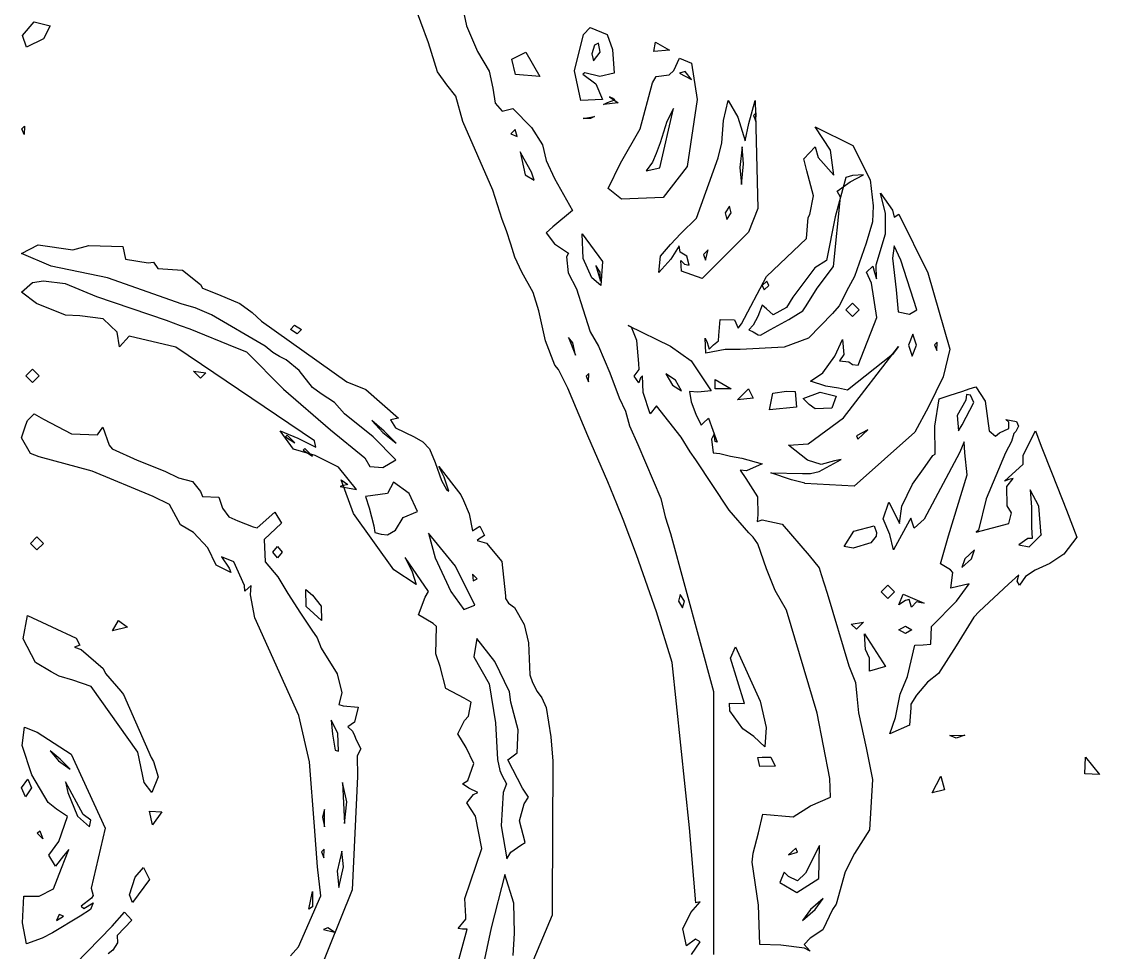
# Model space of a CAD drawing. Extents: x 0.2 to 67.3, y 0 to 43.3.
# Drawn here: x 0.16 to 8.18, y 29.95 to 36.88 of the extents above; entities that cross this region are included whole.
import ezdxf

# ---------------------------------------------------------------- set-up
doc = ezdxf.new("R2010")
doc.units = 0

msp = doc.modelspace()

# ---------------------------------------------------------------- linework, layer by layer
at = {"layer": 'Image'}
for p, q in [((3.373036, 37.313172), (3.474304, 36.843379)), ((3.189598, 36.718839), (3.076047, 37.024512)), ((0.16813, 36.772576), (0.256104, 36.873753)), ((0.256104, 36.873753), (0.374785, 36.844811)), ((0.374785, 36.844811), (0.326131, 36.746912)), ((3.474304, 36.843379), (3.556197, 36.653196)), ((4.344698, 36.780778), (4.393905, 36.832372)), ((4.393905, 36.832372), (4.5197, 36.780434)), ((0.198309, 36.68535), (0.16813, 36.772576)), ((0.16813, 36.772576), (0.16813, 36.772576)), ((0.326131, 36.746912), (0.198309, 36.68535)), ((4.27802, 36.509845), (4.344698, 36.780778)), ((4.5197, 36.780434), (4.560706, 36.66759)), ((3.258611, 36.502252), (3.189598, 36.718839)), ((4.42671, 36.701403), (4.406798, 36.635813)), ((4.456444, 36.715162), (4.42671, 36.701403)), ((4.469019, 36.649545), (4.456444, 36.715162)), ((4.560706, 36.66759), (4.572011, 36.493309)), ((4.867805, 36.652403), (4.879413, 36.721723)), ((4.984388, 36.664018), (4.867805, 36.652376)), ((4.879413, 36.721723), (4.984388, 36.664018)), ((3.556197, 36.653196), (3.642332, 36.507173)), ((3.811551, 36.596761), (3.91474, 36.649545)), ((3.838497, 36.482673), (3.811551, 36.596761)), ((3.91474, 36.649545), (4.020207, 36.466559)), ((4.406798, 36.635813), (4.419374, 36.583928)), ((4.419374, 36.583928), (4.469019, 36.649519)), ((4.469019, 36.649519), (4.469019, 36.649545)), ((4.867805, 36.652376), (4.867805, 36.652403)), ((5.015114, 36.512756), (5.058199, 36.603005)), ((5.058199, 36.603005), (5.148957, 36.565619)), ((3.327152, 36.404621), (3.258611, 36.502252)), ((3.642332, 36.507173), (3.670217, 36.3793)), ((4.32351, 36.289421), (4.27802, 36.509845)), ((4.982586, 36.479339), (5.015114, 36.512756)), ((5.101218, 36.50458), (5.05858, 36.491351)), ((5.148411, 36.444096), (5.101218, 36.50458)), ((5.148957, 36.565619), (5.18919, 36.294977)), ((4.020207, 36.466559), (3.838497, 36.482699)), ((3.838497, 36.482699), (3.838497, 36.482673)), ((4.354488, 36.49405), (4.338087, 36.485583)), ((4.338087, 36.485583), (4.434912, 36.413008)), ((4.465396, 36.466295), (4.354488, 36.49405)), ((4.572011, 36.493309), (4.465396, 36.466295)), ((4.765352, 36.07839), (4.856893, 36.419887)), ((4.856893, 36.419887), (4.885974, 36.467168)), ((4.885974, 36.467168), (4.982586, 36.479339)), ((5.05858, 36.491351), (5.148411, 36.444149)), ((5.148411, 36.444149), (5.148411, 36.444096)), ((3.393795, 36.319901), (3.327152, 36.404621)), ((3.670217, 36.3793), (3.686418, 36.269948)), ((4.434912, 36.413008), (4.485759, 36.295321)), ((3.446963, 36.132709), (3.393795, 36.319901)), ((3.686418, 36.269948), (3.737594, 36.208644)), ((4.323511, 36.2895), (4.32351, 36.289421)), ((4.485759, 36.295321), (4.323511, 36.2895)), ((4.492319, 36.257803), (4.522857, 36.273678)), ((4.49232, 36.257856), (4.492319, 36.257803)), ((4.602194, 36.27135), (4.49232, 36.257856)), ((4.522857, 36.273678), (4.577132, 36.293258)), ((4.557929, 36.305164), (4.538725, 36.31707)), ((4.538725, 36.31707), (4.602194, 36.27135)), ((4.577132, 36.293258), (4.557929, 36.305164)), ((5.18919, 36.294977), (5.114465, 35.797241)), ((5.386209, 36.14054), (5.420102, 36.28868)), ((5.420102, 36.28868), (5.491588, 36.164988)), ((5.57437, 36.116437), (5.621, 36.28868)), ((5.621, 36.28868), (5.641966, 35.484957)), ((3.737594, 36.208644), (3.819058, 36.229546)), ((3.819058, 36.229546), (3.95659, 36.086459)), ((4.912467, 35.788407), (5.014225, 36.227879)), ((5.014225, 36.227879), (4.965273, 36.131492)), ((5.630085, 36.19642), (5.610266, 36.176576)), ((5.627495, 36.133502), (5.630088, 36.196394)), ((5.630088, 36.196394), (5.630085, 36.19642)), ((0.164698, 36.078178), (0.184517, 36.098022)), ((0.184517, 36.098022), (0.181927, 36.035157)), ((3.558509, 35.876354), (3.446963, 36.132709)), ((4.341539, 36.154748), (4.426207, 36.168507)), ((4.34154, 36.154219), (4.341539, 36.154748)), ((4.353063, 36.154219), (4.34154, 36.154219)), ((4.396725, 36.154219), (4.353063, 36.154219)), ((4.426207, 36.168507), (4.396725, 36.154219)), ((4.965273, 36.131492), (4.91447, 35.974356)), ((5.374073, 35.974567), (5.386209, 36.14054)), ((5.491588, 36.164988), (5.546299, 35.98861)), ((5.546299, 35.98861), (5.57437, 36.116437)), ((5.610266, 36.176576), (5.627495, 36.133502)), ((0.181927, 36.035157), (0.164697, 36.078205)), ((0.164697, 36.078205), (0.164698, 36.078178)), ((3.836759, 36.071643), (3.803419, 36.04111)), ((3.803419, 36.04111), (3.851225, 36.020472)), ((3.851226, 36.020499), (3.836759, 36.071643)), ((3.851225, 36.020472), (3.851226, 36.020499)), ((3.95659, 36.086459), (4.039351, 35.95893)), ((4.619589, 35.821533), (4.765352, 36.07839)), ((6.183315, 35.919508), (6.066937, 36.091487)), ((6.066937, 36.091487), (6.348571, 35.953454)), ((4.039351, 35.95893), (4.065842, 35.841059)), ((4.91447, 35.974356), (4.885974, 35.893076)), ((5.345239, 35.861379), (5.374073, 35.974567)), ((5.524276, 35.94422), (5.508454, 35.789941)), ((5.535409, 35.816876), (5.524276, 35.94422)), ((5.984036, 35.854976), (6.067613, 35.944828)), ((6.067613, 35.944828), (6.090611, 35.864686)), ((6.348571, 35.953454), (6.476995, 35.699216)), ((3.668319, 35.621217), (3.558509, 35.876354)), ((3.901834, 35.851192), (3.872089, 35.906067)), ((3.872089, 35.906067), (3.910589, 35.735728)), ((4.885974, 35.893076), (4.856996, 35.829417)), ((5.186162, 35.41254), (5.345239, 35.861379)), ((6.090611, 35.864686), (6.207083, 35.732024)), ((6.207083, 35.732024), (6.183315, 35.919508)), ((3.956125, 35.754725), (3.901834, 35.851192)), ((4.065842, 35.841059), (4.127452, 35.707047)), ((4.528603, 35.632594), (4.619589, 35.821533)), ((4.856996, 35.829417), (4.81086, 35.763801)), ((4.81086, 35.763801), (4.912467, 35.788407)), ((4.912467, 35.788407), (4.912467, 35.788407)), ((5.114465, 35.797241), (4.93759, 35.566501)), ((5.508454, 35.789941), (5.519587, 35.662598)), ((5.519587, 35.662598), (5.535409, 35.816876)), ((5.535409, 35.816876), (5.535409, 35.816876)), ((6.005973, 35.764753), (5.984036, 35.854976)), ((3.910589, 35.735728), (3.976544, 35.694718)), ((3.956127, 35.754725), (3.956125, 35.754725)), ((3.976544, 35.694718), (3.956127, 35.754725)), ((4.127452, 35.707047), (4.26267, 35.469346)), ((6.055465, 35.579492), (6.005973, 35.764753)), ((6.296573, 35.715646), (6.216049, 35.42188)), ((6.34545, 35.731521), (6.296573, 35.715646)), ((6.329378, 35.682865), (6.427792, 35.734696)), ((6.427792, 35.734696), (6.34545, 35.731521)), ((6.476995, 35.699216), (6.498616, 35.504774)), ((3.737812, 35.401745), (3.668319, 35.621217)), ((4.627141, 35.553431), (4.528603, 35.632594)), ((6.230964, 35.614655), (6.329378, 35.682865)), ((4.93759, 35.566501), (4.627141, 35.553272)), ((4.627141, 35.553272), (4.627141, 35.553431)), ((6.028713, 35.440136), (6.055465, 35.579492)), ((6.204762, 35.052443), (6.255899, 35.568062)), ((6.255899, 35.568062), (6.230964, 35.614655)), ((6.590518, 35.446169), (6.554997, 35.5996)), ((6.554997, 35.5996), (6.643314, 35.472071)), ((4.26267, 35.469346), (4.115467, 35.347347)), ((5.43076, 35.501361), (5.398985, 35.452148)), ((5.443653, 35.452148), (5.43076, 35.501361)), ((5.641966, 35.484957), (5.572811, 35.309379)), ((6.498616, 35.504774), (6.495553, 35.386241)), ((6.643314, 35.472071), (6.656892, 35.419499)), ((3.770616, 35.318666), (3.737812, 35.401745)), ((5.067897, 35.297738), (5.186162, 35.41254)), ((5.398985, 35.452148), (5.411878, 35.402936)), ((5.411878, 35.402936), (5.443653, 35.452148)), ((5.443653, 35.452148), (5.443653, 35.452148)), ((6.003128, 35.261172), (6.016418, 35.416588)), ((6.016418, 35.416588), (6.028713, 35.440136)), ((6.216049, 35.42188), (6.151483, 35.098612)), ((6.495553, 35.386241), (6.448654, 35.225559)), ((6.590888, 35.295806), (6.590518, 35.446169)), ((6.656892, 35.419499), (6.690785, 35.441724)), ((6.690785, 35.441724), (6.906619, 35.005268)), ((3.803421, 35.220241), (3.770616, 35.318666)), ((4.115467, 35.347347), (4.065842, 35.304035)), ((4.065842, 35.304035), (4.128489, 35.221776)), ((4.342125, 35.112768), (4.334502, 35.296997)), ((4.334502, 35.296997), (4.484497, 35.089716)), ((4.990746, 35.217675), (5.067897, 35.297738)), ((5.572811, 35.309379), (5.227013, 34.962828)), ((6.522947, 35.064852), (6.590888, 35.295806)), ((3.833702, 35.123404), (3.803421, 35.220241)), ((4.128489, 35.221776), (4.231543, 35.153196)), ((4.916936, 35.130521), (4.990746, 35.217675)), ((5.706087, 34.978042), (6.003128, 35.261172)), ((6.448654, 35.225559), (6.361873, 34.978015)), ((0.162103, 35.148566), (0.285121, 35.213071)), ((0.383537, 35.054533), (0.162103, 35.148566)), ((0.285121, 35.213071), (0.543125, 35.177299)), ((0.543125, 35.177299), (0.662316, 35.208573)), ((0.662316, 35.208573), (0.916975, 35.202752)), ((0.916975, 35.202752), (0.9349, 35.108058)), ((4.231543, 35.153196), (4.218102, 35.125177)), ((5.056159, 35.206112), (4.994429, 35.107714)), ((5.062779, 35.159308), (5.056159, 35.206112)), ((5.113015, 35.130336), (5.062779, 35.159308)), ((5.272667, 35.177802), (5.238008, 35.143142)), ((5.238008, 35.143142), (5.252351, 35.100121)), ((5.252351, 35.100121), (5.272668, 35.177802)), ((5.272668, 35.177802), (5.272667, 35.177802)), ((6.655638, 35.206218), (6.643038, 35.116022)), ((6.706717, 35.099618), (6.655638, 35.206218)), ((0.801796, 34.96894), (0.383537, 35.054533)), ((0.9349, 35.108058), (1.105383, 35.079139)), ((1.105383, 35.079139), (1.144211, 35.086018)), ((1.144211, 35.086018), (1.176711, 35.036779)), ((3.884768, 35.010056), (3.833702, 35.123404)), ((4.218102, 35.125177), (4.230577, 35.00659)), ((4.406704, 34.968279), (4.342125, 35.112768)), ((4.468679, 35.010586), (4.434893, 35.061227)), ((4.434893, 35.061227), (4.471816, 34.943673)), ((4.484497, 35.089716), (4.474068, 34.910891)), ((4.905225, 35.009289), (4.916936, 35.130521)), ((4.994429, 35.107714), (4.905225, 35.009289)), ((5.074017, 35.018682), (5.067784, 35.09676)), ((5.067784, 35.09676), (5.096058, 35.069799)), ((5.096058, 35.069799), (5.130306, 35.062391)), ((5.130306, 35.062391), (5.113015, 35.130336)), ((6.151483, 35.098612), (6.066442, 35.043976)), ((6.451293, 35.009871), (6.497666, 35.055671)), ((6.497666, 35.055671), (6.509802, 35.009104)), ((6.525669, 34.960235), (6.522947, 35.064852)), ((6.643038, 35.116022), (6.671759, 34.878188)), ((6.8255, 34.730551), (6.706717, 35.099618)), ((1.176711, 35.036779), (1.358787, 35.025138)), ((1.358787, 35.025138), (1.493222, 34.919463)), ((3.968773, 34.858186), (3.884768, 35.010056)), ((4.230577, 35.00659), (4.29112, 34.886708)), ((4.46868, 35.010586), (4.468679, 35.010586)), ((4.471816, 34.943673), (4.46868, 35.010586)), ((5.227013, 34.962828), (5.074017, 35.018682)), ((5.074017, 35.018682), (5.074017, 35.018682)), ((5.519782, 34.626252), (5.706087, 34.978042)), ((6.066442, 35.043976), (5.902918, 34.82551)), ((6.082754, 34.891814), (6.204762, 35.052443)), ((6.361873, 34.978015), (6.315421, 34.897027)), ((6.488569, 34.928644), (6.451293, 35.009871)), ((6.509802, 35.009104), (6.525669, 34.960235)), ((6.906619, 35.005268), (7.069347, 34.436748)), ((0.162105, 34.862525), (0.244117, 34.932692)), ((0.244117, 34.932692), (0.326129, 34.945392)), ((0.326129, 34.945392), (0.487569, 34.927401)), ((0.487569, 34.927401), (0.719784, 34.830431)), ((1.357834, 34.772329), (0.801796, 34.96894)), ((1.493222, 34.919463), (1.507787, 34.892344)), ((4.406706, 34.968279), (4.406704, 34.968279)), ((4.474068, 34.910891), (4.406706, 34.968279)), ((5.708024, 34.944757), (5.673283, 34.911976)), ((5.673283, 34.911976), (5.687751, 34.879167)), ((5.687751, 34.879167), (5.722491, 34.911976)), ((5.722491, 34.911976), (5.708024, 34.944757)), ((5.722491, 34.911976), (5.722491, 34.911976)), ((6.315421, 34.897027), (6.245552, 34.759047)), ((6.526043, 34.673242), (6.488569, 34.928644)), ((0.274239, 34.776694), (0.162105, 34.862525)), ((0.719784, 34.830431), (1.2388, 34.654219)), ((1.507787, 34.892344), (1.626652, 34.844824)), ((1.626652, 34.844824), (1.786532, 34.777091)), ((4.012545, 34.723487), (3.968773, 34.858186)), ((4.29112, 34.886708), (4.339614, 34.738012)), ((5.902918, 34.82551), (5.853711, 34.747908)), ((6.001333, 34.759549), (6.082754, 34.891814)), ((6.671759, 34.878188), (6.686965, 34.714147)), ((0.490152, 34.691181), (0.274239, 34.776694)), ((1.453665, 34.744098), (1.357834, 34.772329)), ((1.575704, 34.692186), (1.453665, 34.744098)), ((1.786532, 34.777091), (1.877451, 34.711475)), ((4.339614, 34.738012), (4.393888, 34.567065)), ((5.673286, 34.764312), (5.640481, 34.68036)), ((5.70609, 34.738912), (5.673286, 34.764312)), ((5.755297, 34.693245), (5.70609, 34.738912)), ((5.853711, 34.747908), (5.804504, 34.720576)), ((5.976094, 34.723328), (6.001333, 34.759549)), ((6.245552, 34.759047), (6.197063, 34.703378)), ((6.296573, 34.730445), (6.34578, 34.779658)), ((6.34578, 34.779658), (6.394987, 34.730445)), ((0.596277, 34.685096), (0.490152, 34.691181)), ((0.76836, 34.663929), (0.596277, 34.685096)), ((0.872731, 34.563361), (0.76836, 34.663929)), ((1.2388, 34.654219), (1.342681, 34.612891)), ((1.974561, 34.460094), (1.575704, 34.692186)), ((1.877451, 34.711475), (1.947589, 34.645884)), ((4.062282, 34.498829), (4.012545, 34.723487)), ((5.351497, 34.539416), (5.360041, 34.658188)), ((5.360041, 34.658188), (5.468381, 34.655013)), ((5.468381, 34.655013), (5.495916, 34.594873)), ((5.640481, 34.68036), (5.607676, 34.616701)), ((5.735443, 34.583919), (5.871495, 34.657738)), ((5.804504, 34.720576), (5.755297, 34.693245)), ((5.871495, 34.657738), (5.976094, 34.723328)), ((6.197063, 34.703378), (6.019365, 34.51825)), ((6.34578, 34.681259), (6.296573, 34.730445)), ((6.296573, 34.730445), (6.296573, 34.730445)), ((6.394987, 34.730445), (6.34578, 34.681259)), ((6.389201, 34.317114), (6.526043, 34.673242)), ((6.686965, 34.714147), (6.769451, 34.697743)), ((6.769451, 34.697743), (6.8255, 34.730551)), ((6.8255, 34.730551), (6.8255, 34.730551)), ((1.342681, 34.612891), (1.414149, 34.588285)), ((1.414149, 34.588285), (1.754243, 34.448876)), ((1.947589, 34.645884), (2.583451, 34.194294)), ((2.163189, 34.583919), (2.194058, 34.616727)), ((2.214332, 34.551111), (2.163189, 34.583919)), ((2.163189, 34.583919), (2.163189, 34.583919)), ((2.194058, 34.616727), (2.245201, 34.583919)), ((2.245201, 34.583919), (2.214332, 34.551111)), ((4.701984, 34.600112), (4.677415, 34.614134)), ((4.677415, 34.614134), (4.992675, 34.460703)), ((4.741037, 34.501158), (4.701984, 34.600112)), ((5.495916, 34.594873), (5.519782, 34.626252)), ((5.607676, 34.616701), (5.574872, 34.581961)), ((5.574872, 34.581961), (5.607676, 34.567409)), ((5.662206, 34.542009), (5.735442, 34.58302)), ((5.735442, 34.58302), (5.735443, 34.583919)), ((0.892008, 34.454617), (0.872731, 34.563361)), ((0.963693, 34.534442), (0.892008, 34.454617)), ((1.310267, 34.452157), (0.963693, 34.534442)), ((4.131467, 34.318489), (4.062282, 34.498829)), ((4.265469, 34.484383), (4.23196, 34.524653)), ((4.23196, 34.524653), (4.283845, 34.392758)), ((4.393888, 34.567065), (4.455762, 34.459406)), ((4.756811, 34.331851), (4.741037, 34.501158)), ((5.255026, 34.408818), (5.248761, 34.518303)), ((5.248761, 34.518303), (5.264628, 34.48777)), ((5.312435, 34.46909), (5.348513, 34.499888)), ((5.348513, 34.499888), (5.351497, 34.539416)), ((5.607676, 34.567409), (5.643071, 34.544655)), ((5.643071, 34.544655), (5.662206, 34.542009)), ((6.019365, 34.51825), (5.837304, 34.452659)), ((6.214562, 34.385032), (6.27197, 34.510471)), ((6.27197, 34.510471), (6.28036, 34.397732)), ((6.795799, 34.550211), (6.763362, 34.46819)), ((6.821447, 34.46819), (6.795799, 34.550211)), ((2.341426, 33.75424), (1.310267, 34.452157)), ((1.754243, 34.448876), (1.835142, 34.417761)), ((1.835142, 34.417761), (2.111811, 34.13852)), ((2.031969, 34.412231), (1.974561, 34.460094)), ((4.283845, 34.392758), (4.265469, 34.484383)), ((4.265469, 34.484383), (4.265469, 34.484383)), ((4.455762, 34.459406), (4.540767, 34.260652)), ((4.992675, 34.460703), (5.144724, 34.35061)), ((5.39867, 34.435462), (5.255022, 34.408792)), ((5.264628, 34.48777), (5.279095, 34.436626)), ((5.279095, 34.436626), (5.312435, 34.46909)), ((5.510827, 34.435462), (5.39867, 34.435462)), ((5.837304, 34.452659), (5.510827, 34.435462)), ((6.280171, 33.926774), (6.688945, 34.457501)), ((6.688945, 34.457501), (6.642635, 34.397176)), ((6.763362, 34.46819), (6.78901, 34.386196)), ((6.78901, 34.386196), (6.821448, 34.46819)), ((6.821448, 34.46819), (6.821447, 34.46819)), ((6.975075, 34.49068), (6.955255, 34.470836)), ((6.955255, 34.470836), (6.972485, 34.427762)), ((6.972485, 34.427762), (6.975078, 34.490654)), ((6.975078, 34.490654), (6.975075, 34.49068)), ((7.069347, 34.436748), (7.01989, 34.232024)), ((2.081176, 34.383259), (2.031969, 34.412231)), ((2.130591, 34.358653), (2.081176, 34.383259)), ((2.229004, 34.278167), (2.130591, 34.358653)), ((5.144724, 34.35061), (5.293767, 34.12836)), ((5.255022, 34.408792), (5.255026, 34.408818)), ((6.124349, 34.260599), (6.214562, 34.385032)), ((6.28036, 34.397732), (6.248605, 34.35098)), ((6.248605, 34.35098), (6.319408, 34.343572)), ((6.642635, 34.397176), (6.309493, 34.131694)), ((6.319408, 34.343572), (6.347203, 34.322405)), ((0.194913, 34.238347), (0.24412, 34.28756)), ((0.24412, 34.28756), (0.293327, 34.238347)), ((1.493429, 34.22197), (1.441488, 34.273934)), ((1.441488, 34.273934), (1.441488, 34.273907)), ((1.441488, 34.273907), (1.532385, 34.260943)), ((1.532385, 34.260943), (1.493429, 34.22197)), ((2.327211, 34.15294), (2.229004, 34.278167)), ((4.159079, 34.285311), (4.131467, 34.318489)), ((4.228436, 34.145902), (4.159079, 34.285311)), ((4.383508, 34.257477), (4.363688, 34.237633)), ((4.380918, 34.194559), (4.383511, 34.25745)), ((4.383511, 34.25745), (4.383508, 34.257477)), ((4.540767, 34.260652), (4.610111, 34.074359)), ((4.721948, 34.235913), (4.758769, 34.285126)), ((4.758769, 34.285126), (4.756811, 34.331851)), ((5.027643, 34.206703), (4.957851, 34.253825)), ((4.957851, 34.253825), (5.005565, 34.168391)), ((6.034136, 34.199612), (6.124349, 34.260599)), ((6.347203, 34.322405), (6.389201, 34.317114)), ((0.24412, 34.189161), (0.194913, 34.238347)), ((0.194913, 34.238347), (0.194913, 34.238347)), ((0.293327, 34.238347), (0.24412, 34.189161)), ((2.583451, 34.194294), (2.72365, 34.138282)), ((4.363688, 34.237633), (4.380918, 34.194559)), ((4.756688, 34.186727), (4.721948, 34.235913)), ((4.768023, 34.224589), (4.756688, 34.186727)), ((4.78249, 34.239141), (4.768023, 34.224589)), ((4.788396, 34.115713), (4.78249, 34.239141)), ((5.027644, 34.206703), (5.027643, 34.206703)), ((5.072477, 34.126617), (5.027644, 34.206703)), ((5.323755, 34.141351), (5.323358, 34.211016)), ((5.323358, 34.211016), (5.443642, 34.140981)), ((6.146651, 34.162121), (6.034136, 34.199612)), ((7.01989, 34.232024), (6.911786, 34.008451)), ((2.111811, 34.13852), (2.460249, 33.835705)), ((2.392795, 34.104415), (2.327211, 34.15294)), ((2.490397, 34.040995), (2.392795, 34.104415)), ((2.72365, 34.138282), (2.966266, 33.92315)), ((4.376719, 33.793239), (4.228436, 34.145902)), ((4.840592, 33.957175), (4.788396, 34.115713)), ((5.005565, 34.168391), (5.072477, 34.126617)), ((5.194534, 34.117777), (5.133305, 34.123068)), ((5.133305, 34.123068), (5.144701, 34.045916)), ((5.293767, 34.12836), (5.194534, 34.117777)), ((5.323743, 34.140981), (5.323755, 34.141351)), ((5.443642, 34.140981), (5.323743, 34.140981)), ((5.491093, 34.060865), (5.572013, 34.141801)), ((5.572013, 34.141801), (5.607676, 34.07248)), ((5.727577, 33.986835), (5.753286, 34.110712)), ((5.753286, 34.110712), (5.854621, 34.125264)), ((5.854621, 34.125264), (5.920402, 34.122619)), ((5.920402, 34.122619), (5.928617, 34.006202)), ((5.979462, 34.070628), (6.105213, 34.117777)), ((6.105213, 34.117777), (6.225307, 34.087743)), ((6.242198, 34.147833), (6.146651, 34.162121)), ((6.309493, 34.131694), (6.242198, 34.147833)), ((7.065531, 34.091689), (7.166211, 34.125026)), ((7.166211, 34.125026), (7.215088, 34.140901)), ((7.194341, 34.098965), (7.18974, 34.057955)), ((7.225209, 34.094996), (7.194341, 34.098965)), ((7.215088, 34.140901), (7.263964, 34.156776)), ((7.249553, 34.040598), (7.225209, 34.094996)), ((7.263964, 34.156776), (7.334371, 34.050705)), ((2.565353, 33.956804), (2.490397, 34.040995)), ((4.610111, 34.074359), (4.656325, 33.976145)), ((4.886136, 34.014563), (4.840592, 33.957175)), ((5.071358, 33.782127), (4.886136, 34.014563)), ((5.144701, 34.045916), (5.181207, 33.952307)), ((5.607676, 34.07248), (5.491093, 34.060839)), ((5.491093, 34.060839), (5.491093, 34.060865)), ((6.023201, 34.025199), (5.979462, 34.070628)), ((6.066941, 33.992391), (6.023201, 34.025199)), ((6.225307, 34.087743), (6.191599, 33.998953)), ((6.958053, 33.864544), (6.991738, 34.067083)), ((6.991738, 34.067083), (7.065531, 34.091689)), ((7.18974, 34.057955), (7.125265, 33.943152)), ((7.16234, 33.875022), (7.249553, 34.040598)), ((7.334371, 34.050705), (7.362288, 33.829275)), ((0.207427, 33.905264), (0.25701, 33.956196)), ((0.25701, 33.956196), (0.326447, 33.915186)), ((2.778368, 33.784561), (2.565353, 33.956804)), ((4.656325, 33.976145), (4.685302, 33.86719)), ((5.181207, 33.952307), (5.219081, 33.871794)), ((5.928617, 34.006202), (5.727576, 33.986623)), ((5.727576, 33.986623), (5.727577, 33.986835)), ((6.191599, 33.998953), (6.066941, 33.992338)), ((6.066941, 33.992338), (6.066941, 33.992391)), ((6.911786, 34.008451), (6.809966, 33.820465)), ((7.125265, 33.943152), (7.135134, 33.828323)), ((0.162105, 33.777708), (0.194534, 33.874413)), ((0.194534, 33.874413), (0.207427, 33.905264)), ((0.326447, 33.915186), (0.53485, 33.807077)), ((0.727533, 33.798875), (0.766195, 33.857771)), ((0.766195, 33.857771), (0.814777, 33.723733)), ((2.860288, 33.82745), (2.770076, 33.906983)), ((2.770076, 33.906983), (2.849604, 33.816761)), ((2.966266, 33.92315), (2.907226, 33.912566)), ((2.907226, 33.912566), (2.944571, 33.851156)), ((4.685302, 33.86719), (4.747567, 33.728231)), ((5.219081, 33.871794), (5.233548, 33.886346)), ((5.233548, 33.886346), (5.27386, 33.924234)), ((5.27386, 33.924234), (5.339345, 33.744371)), ((6.015756, 33.732967), (6.280171, 33.926774)), ((6.959984, 33.656423), (6.958053, 33.864544)), ((7.135134, 33.828323), (7.162342, 33.874969)), ((7.162342, 33.874969), (7.16234, 33.875022)), ((7.508883, 33.894786), (7.486004, 33.914101)), ((7.486004, 33.914101), (7.565282, 33.898755)), ((7.510629, 33.845944), (7.508883, 33.894786)), ((7.582207, 33.862957), (7.562673, 33.82409)), ((7.565282, 33.898755), (7.582207, 33.862957)), ((0.227715, 33.660948), (0.162105, 33.777708)), ((0.53485, 33.807077), (0.727533, 33.798875)), ((2.185275, 33.693491), (2.087816, 33.828826)), ((2.087816, 33.828826), (2.2175, 33.774533)), ((2.138587, 33.797261), (2.126201, 33.784826)), ((2.126201, 33.784826), (2.195995, 33.73982)), ((2.195995, 33.739873), (2.138587, 33.797261)), ((2.2175, 33.774533), (2.351782, 33.707832)), ((2.460249, 33.835705), (2.716654, 33.628748)), ((2.948444, 33.612344), (2.778368, 33.784561)), ((2.849604, 33.816761), (2.950501, 33.737227)), ((2.950501, 33.737227), (2.860288, 33.82745)), ((2.944571, 33.851156), (3.083991, 33.784085)), ((3.083991, 33.784085), (3.147326, 33.747599)), ((4.524867, 33.448805), (4.376719, 33.793239)), ((5.136672, 33.672007), (5.071358, 33.782127)), ((5.315842, 33.807209), (5.296395, 33.768474)), ((5.324552, 33.749662), (5.315842, 33.807209)), ((6.809966, 33.820465), (6.357306, 33.416314)), ((6.460596, 33.836393), (6.375468, 33.79107)), ((6.375468, 33.79107), (6.386787, 33.766199)), ((6.386787, 33.766199), (6.460597, 33.836446)), ((6.460597, 33.836446), (6.460596, 33.836393)), ((7.362288, 33.829275), (7.410753, 33.790197)), ((7.410753, 33.790197), (7.441003, 33.815067)), ((7.441003, 33.815067), (7.510629, 33.845944)), ((7.546891, 33.810331), (7.528976, 33.749795)), ((7.562673, 33.82409), (7.546891, 33.810331)), ((7.616946, 33.647877), (7.706875, 33.829249)), ((7.706875, 33.829249), (7.750054, 33.714129)), ((0.814777, 33.723733), (0.835187, 33.694259)), ((0.835187, 33.694259), (1.022073, 33.611735)), ((2.34763, 33.64494), (2.185275, 33.693491)), ((2.195995, 33.73982), (2.195995, 33.739873)), ((2.269805, 33.698863), (2.25742, 33.686427)), ((2.327213, 33.641448), (2.269805, 33.698863)), ((2.351782, 33.707832), (2.341426, 33.75424)), ((2.950501, 33.737227), (2.950501, 33.737227)), ((3.147326, 33.747599), (3.197054, 33.694576)), ((3.197054, 33.694576), (3.239064, 33.593294)), ((4.747567, 33.728231), (4.920351, 33.326806)), ((5.296395, 33.768474), (5.309918, 33.665895)), ((5.339345, 33.744371), (5.324552, 33.749662)), ((5.870615, 33.72159), (6.015756, 33.732967)), ((6.009955, 33.61073), (5.870615, 33.72159)), ((7.177857, 33.747255), (7.142151, 33.66526)), ((7.18281, 33.66526), (7.177857, 33.747255)), ((7.528976, 33.749795), (7.4851, 33.665049)), ((7.750054, 33.714129), (7.831857, 33.509104)), ((0.293324, 33.635019), (0.227715, 33.660948)), ((0.686573, 33.529794), (0.293324, 33.635019)), ((1.022073, 33.611735), (1.227546, 33.529715)), ((2.25742, 33.686427), (2.327214, 33.641395)), ((2.327214, 33.641395), (2.327213, 33.641448)), ((2.52187, 33.55993), (2.34763, 33.64494)), ((2.716654, 33.628748), (2.753671, 33.564666)), ((2.851058, 33.556464), (2.948444, 33.612344)), ((5.181214, 33.614249), (5.136672, 33.672007)), ((5.427838, 33.238435), (5.181214, 33.614249)), ((5.309918, 33.665895), (5.358986, 33.659545)), ((5.358986, 33.659545), (5.437823, 33.640495)), ((5.437823, 33.640495), (5.522065, 33.625943)), ((5.522065, 33.625943), (5.673279, 33.582684)), ((6.112616, 33.579536), (6.009955, 33.61073)), ((6.097058, 33.527016), (6.261675, 33.614963)), ((6.261675, 33.614963), (6.212647, 33.606761)), ((7.142151, 33.66526), (6.878217, 33.171998)), ((6.887056, 33.564163), (6.944464, 33.644782)), ((6.944464, 33.644782), (6.959984, 33.656423)), ((7.199077, 33.501219), (7.18281, 33.66526)), ((7.4851, 33.665049), (7.340922, 33.322043)), ((7.615279, 33.582155), (7.616946, 33.647877)), ((2.653911, 33.393666), (2.52187, 33.55993)), ((2.753671, 33.564666), (2.851058, 33.556464)), ((3.239064, 33.593294), (3.28844, 33.46005)), ((3.308098, 33.484868), (3.267108, 33.563422)), ((3.267108, 33.563422), (3.431496, 33.352259)), ((5.557025, 33.531699), (5.509255, 33.536197)), ((5.509255, 33.536197), (5.552188, 33.474761)), ((5.673279, 33.582684), (5.557025, 33.531699)), ((6.212647, 33.606761), (6.112616, 33.579536)), ((6.792035, 33.431951), (6.887056, 33.564163)), ((7.478032, 33.455129), (7.615279, 33.582155)), ((1.140337, 33.341226), (0.686573, 33.529794)), ((1.227546, 33.529715), (1.33112, 33.48074)), ((1.33112, 33.48074), (1.433252, 33.452694)), ((1.433252, 33.452694), (1.494991, 33.378664)), ((2.631834, 33.213961), (2.540442, 33.464654)), ((2.540442, 33.464654), (2.589649, 33.429914)), ((3.28844, 33.46005), (3.323373, 33.392237)), ((3.341552, 33.381389), (3.308098, 33.484868)), ((5.552188, 33.474761), (5.639434, 33.338897)), ((5.891516, 33.463939), (5.739217, 33.517226)), ((5.739217, 33.517226), (5.974145, 33.51167)), ((5.990791, 33.438804), (5.891516, 33.463939)), ((5.974145, 33.51167), (6.034136, 33.51167)), ((6.034136, 33.51167), (6.097058, 33.527016)), ((7.060582, 33.048914), (7.199077, 33.501219)), ((7.510335, 33.468358), (7.478032, 33.455129)), ((7.493932, 33.414568), (7.542637, 33.475502)), ((7.542637, 33.475502), (7.510335, 33.468358)), ((7.831857, 33.509104), (7.93941, 33.238779)), ((1.494991, 33.378664), (1.508275, 33.341093)), ((2.548643, 33.418801), (2.533189, 33.414303)), ((2.533189, 33.414303), (2.653911, 33.393666)), ((2.589649, 33.429914), (2.548643, 33.418801)), ((2.930737, 33.447988), (2.884892, 33.363742)), ((3.046779, 33.363742), (2.930737, 33.447988)), ((3.323373, 33.392237), (3.341552, 33.381389)), ((4.590992, 33.284764), (4.524867, 33.448805)), ((5.990795, 33.438275), (5.990791, 33.438804)), ((6.357306, 33.416314), (5.990795, 33.438275)), ((6.714343, 33.26963), (6.792035, 33.431951)), ((7.497441, 33.271482), (7.493932, 33.414568)), ((7.731498, 33.267725), (7.66901, 33.391179)), ((7.66901, 33.391179), (7.677398, 33.26074)), ((1.263354, 33.280266), (1.140337, 33.341226)), ((1.508275, 33.341093), (1.629363, 33.335008)), ((1.629363, 33.335008), (1.658342, 33.254046)), ((2.884892, 33.363742), (2.721943, 33.340988)), ((2.721943, 33.340988), (2.748187, 33.257115)), ((3.108121, 33.228844), (3.046779, 33.363742)), ((3.431496, 33.352259), (3.451949, 33.309582)), ((3.451949, 33.309582), (3.492903, 33.212374)), ((4.920351, 33.326806), (4.951567, 33.189725)), ((5.639434, 33.338897), (5.642207, 33.203563)), ((6.573007, 33.173242), (6.616753, 33.298548)), ((6.616753, 33.298548), (6.656888, 33.22211)), ((7.340922, 33.322043), (7.284744, 33.090983)), ((1.34528, 33.130856), (1.263354, 33.280266)), ((1.658342, 33.254046), (1.703924, 33.189381)), ((1.915742, 33.10617), (2.047955, 33.222719)), ((2.047955, 33.222719), (2.097579, 33.141069)), ((2.933699, 32.795364), (2.631834, 33.213961)), ((2.748187, 33.257115), (2.784057, 33.121066)), ((3.001875, 33.184354), (3.108121, 33.228844)), ((3.492903, 33.212374), (3.517506, 33.083892)), ((4.639316, 33.169961), (4.590992, 33.284764)), ((5.57487, 33.070769), (5.427838, 33.238435)), ((6.656888, 33.22211), (6.696484, 33.140434)), ((6.696484, 33.140434), (6.714343, 33.26963)), ((7.530245, 33.219597), (7.497441, 33.271482)), ((7.510333, 33.140804), (7.530245, 33.219597)), ((7.677398, 33.26074), (7.678006, 33.113473)), ((7.750159, 33.053095), (7.731498, 33.267725)), ((7.93941, 33.238779), (8.0143, 33.037061)), ((1.442653, 33.072436), (1.34528, 33.130856)), ((1.703924, 33.189381), (1.771033, 33.159775)), ((1.771033, 33.159775), (1.88593, 33.115695)), ((2.097579, 33.141069), (1.967798, 33.020313)), ((2.944676, 33.088866), (3.001875, 33.184354)), ((4.739577, 32.907521), (4.639316, 33.169961)), ((4.951567, 33.189725), (4.992572, 33.066271)), ((5.642207, 33.203563), (5.636971, 33.155462)), ((5.636971, 33.155462), (5.673278, 33.167633)), ((5.673278, 33.167633), (5.823539, 33.133908)), ((5.823539, 33.133908), (6.024344, 32.901251)), ((6.624619, 33.058413), (6.573007, 33.173242)), ((6.769072, 33.160992), (6.650133, 32.94361)), ((6.781049, 33.179513), (6.769072, 33.160992)), ((6.805044, 33.103815), (6.781049, 33.179513)), ((6.878217, 33.171998), (6.805044, 33.103815)), ((7.266369, 33.076166), (7.510333, 33.140804)), ((1.548654, 32.959512), (1.442653, 33.072436)), ((1.88593, 33.115695), (1.915742, 33.10617)), ((2.784057, 33.121066), (2.791949, 33.073785)), ((2.791949, 33.073785), (2.837785, 33.060291)), ((2.837783, 33.06135), (2.885856, 33.054206)), ((2.837785, 33.060291), (2.837783, 33.06135)), ((2.885856, 33.054206), (2.944676, 33.088866)), ((3.390494, 32.822008), (3.190774, 33.066615)), ((3.190774, 33.066615), (3.240916, 32.884423)), ((3.517506, 33.083892), (3.54098, 33.100561)), ((3.54098, 33.100561), (3.573784, 33.120405)), ((3.606589, 33.050925), (3.568716, 33.024996)), ((3.573784, 33.120405), (3.606589, 33.050925)), ((4.992572, 33.066271), (5.312509, 31.889194)), ((5.607674, 33.038649), (5.57487, 33.070769)), ((6.284656, 32.968349), (6.355148, 33.083178)), ((6.355148, 33.083178), (6.507872, 33.121013)), ((6.507872, 33.121013), (6.524274, 33.073521)), ((6.524274, 33.073521), (6.52112, 33.045051)), ((6.650133, 32.94361), (6.624619, 33.058413)), ((7.284744, 33.090983), (7.266369, 33.076166)), ((7.661919, 32.965597), (7.750161, 33.054021)), ((7.678006, 33.113473), (7.682832, 33.027615)), ((7.750161, 33.054021), (7.750159, 33.053095)), ((0.227717, 32.991897), (0.276924, 33.041083)), ((0.276924, 32.942684), (0.227717, 32.991897)), ((0.227717, 32.991897), (0.227717, 32.991897)), ((0.276924, 33.041083), (0.326131, 32.991897)), ((0.326131, 32.991897), (0.276924, 32.942684)), ((1.967798, 33.020313), (1.97456, 32.85344)), ((2.031972, 32.92628), (2.067237, 32.969196)), ((2.067237, 32.969196), (2.102502, 32.92628)), ((3.568716, 33.024996), (3.553365, 33.012031)), ((3.553365, 33.012031), (3.621403, 32.992982)), ((3.621403, 32.992982), (3.735169, 32.856166)), ((5.640479, 32.987849), (5.607674, 33.038649)), ((5.706088, 32.801265), (5.640479, 32.987849)), ((6.483162, 32.9965), (6.352144, 32.957131)), ((6.52112, 33.045051), (6.483162, 32.9965)), ((6.999653, 32.838277), (7.060582, 33.048914)), ((7.651684, 33.027615), (7.58458, 32.981737)), ((7.58458, 32.981737), (7.661919, 32.965597)), ((7.682832, 33.027615), (7.651684, 33.027615)), ((8.0143, 33.037061), (7.91834, 32.910723)), ((1.609749, 32.828517), (1.548654, 32.959512)), ((1.740682, 32.85352), (1.651152, 32.891408)), ((1.651152, 32.891408), (1.706231, 32.805974)), ((2.067237, 32.883365), (2.031972, 32.92628)), ((2.031972, 32.92628), (2.031972, 32.92628)), ((2.102502, 32.92628), (2.067237, 32.883365)), ((4.887662, 32.481066), (4.739577, 32.907521)), ((6.024344, 32.901251), (6.097124, 32.808699)), ((6.284654, 32.968243), (6.284656, 32.968349)), ((6.352144, 32.957131), (6.284654, 32.968243)), ((7.254146, 32.942658), (7.182298, 32.877041)), ((7.231505, 32.877041), (7.254146, 32.942658)), ((7.91834, 32.910723), (7.814241, 32.841958)), ((1.719423, 32.775812), (1.609749, 32.828517)), ((1.821666, 32.677387), (1.740682, 32.85352)), ((1.97456, 32.85344), (2.069736, 32.743242)), ((3.190295, 32.632672), (3.016109, 32.886037)), ((3.016109, 32.886037), (3.068662, 32.780918)), ((3.240916, 32.884423), (3.357967, 32.634366)), ((3.535675, 32.531602), (3.390494, 32.822008)), ((3.735169, 32.856166), (3.762412, 32.600737)), ((6.097124, 32.808699), (6.112047, 32.760678)), ((7.075959, 32.794465), (6.999653, 32.838277)), ((7.182298, 32.877041), (7.159658, 32.811425)), ((7.159658, 32.811425), (7.231505, 32.877041)), ((7.231505, 32.877041), (7.231505, 32.877041)), ((7.814241, 32.841958), (7.705963, 32.791237)), ((1.706231, 32.805974), (1.719423, 32.775812)), ((2.069736, 32.743242), (2.144596, 32.618041)), ((3.099893, 32.684584), (2.933699, 32.795364)), ((3.068662, 32.780918), (3.099893, 32.684584)), ((3.552304, 32.728346), (3.517244, 32.76335)), ((3.517244, 32.76335), (3.523232, 32.712709)), ((3.523232, 32.712709), (3.552303, 32.728319)), ((3.552303, 32.728319), (3.552304, 32.728346)), ((5.771698, 32.640266), (5.706088, 32.801265)), ((6.112047, 32.760678), (6.158205, 32.621242)), ((7.092086, 32.774886), (7.075959, 32.794465)), ((7.076864, 32.658945), (7.092086, 32.774886)), ((7.584378, 32.757873), (7.507065, 32.688182)), ((7.571233, 32.710301), (7.584378, 32.757873)), ((7.632433, 32.7452), (7.58796, 32.681594)), ((7.705963, 32.791237), (7.632433, 32.7452)), ((1.822777, 32.635874), (1.821666, 32.677387)), ((1.871836, 32.676884), (1.822777, 32.635874)), ((1.867055, 32.609601), (1.871836, 32.676884)), ((6.55901, 32.631006), (6.608217, 32.680218)), ((6.608217, 32.680218), (6.657424, 32.631006)), ((7.214077, 32.689293), (7.076864, 32.658945)), ((7.119008, 32.560335), (7.214077, 32.689293)), ((7.507065, 32.688182), (7.28889, 32.485353)), ((7.58796, 32.681594), (7.571233, 32.710301)), ((1.897513, 32.437384), (1.867055, 32.609601)), ((2.144596, 32.618041), (2.238047, 32.471594)), ((2.280409, 32.521309), (2.278001, 32.647489)), ((2.278001, 32.647489), (2.327208, 32.606188)), ((2.327208, 32.606188), (2.392818, 32.523876)), ((3.117312, 32.458894), (3.165151, 32.590233)), ((3.165151, 32.590233), (3.190295, 32.632672)), ((3.357967, 32.634366), (3.453007, 32.499878)), ((3.762412, 32.600737), (3.764343, 32.581687)), ((3.764343, 32.581687), (3.78701, 32.546312)), ((5.062889, 32.611082), (5.049995, 32.56187)), ((5.094664, 32.56187), (5.062889, 32.611082)), ((5.853867, 32.494004), (5.771698, 32.640266)), ((6.158205, 32.621242), (6.319449, 32.078821)), ((6.608217, 32.581793), (6.55901, 32.631006)), ((6.55901, 32.631006), (6.55901, 32.631006)), ((6.657424, 32.631006), (6.608217, 32.581793)), ((6.690731, 32.534539), (6.722602, 32.614601)), ((6.722602, 32.614601), (6.8794, 32.546656)), ((6.768811, 32.573882), (6.739516, 32.567532)), ((6.785133, 32.516494), (6.768811, 32.573882)), ((2.395225, 32.417857), (2.280409, 32.521309)), ((2.280409, 32.521309), (2.280409, 32.521309)), ((2.392818, 32.523876), (2.395225, 32.417857)), ((3.453007, 32.499878), (3.535675, 32.531602)), ((3.535675, 32.531602), (3.535675, 32.531602)), ((3.78701, 32.546312), (3.830771, 32.513504)), ((3.830771, 32.513504), (3.903703, 32.388383)), ((5.049995, 32.56187), (5.08177, 32.512684)), ((5.08177, 32.512684), (5.094663, 32.56187)), ((5.094663, 32.56187), (5.094664, 32.56187)), ((6.082486, 31.726449), (5.853867, 32.494004)), ((6.739516, 32.567532), (6.690731, 32.534724)), ((6.690731, 32.534724), (6.690731, 32.534539)), ((6.82195, 32.557504), (6.785133, 32.516494)), ((6.857252, 32.549302), (6.82195, 32.557504)), ((6.8794, 32.546656), (6.857252, 32.549302)), ((6.933047, 32.372746), (7.119008, 32.560335)), ((0.172907, 32.280168), (0.206663, 32.455164)), ((0.206663, 32.455164), (0.567645, 32.285592)), ((0.84007, 32.341234), (0.88381, 32.417778)), ((0.88381, 32.417778), (0.949419, 32.368566)), ((2.224888, 31.709145), (1.897513, 32.437384)), ((2.238047, 32.471594), (2.321469, 32.344938)), ((3.22432, 32.394574), (3.117312, 32.458894)), ((5.003848, 32.103797), (4.887662, 32.481066)), ((7.247744, 32.443257), (7.116525, 32.229369)), ((7.28889, 32.485353), (7.247744, 32.443257)), ((0.949419, 32.368566), (0.84007, 32.341234)), ((0.84007, 32.341234), (0.84007, 32.341234)), ((2.321469, 32.344938), (2.362475, 32.288556)), ((3.250466, 32.373672), (3.22432, 32.394574)), ((3.245741, 32.168832), (3.250466, 32.373672)), ((3.903703, 32.388383), (3.935255, 32.251064)), ((6.336896, 32.391214), (6.427792, 32.404179)), ((6.375851, 32.352241), (6.336896, 32.391214)), ((6.336896, 32.391214), (6.336896, 32.391214)), ((6.427792, 32.404179), (6.375851, 32.352241)), ((6.690229, 32.34679), (6.739436, 32.374122)), ((6.739436, 32.319459), (6.690229, 32.34679)), ((6.690229, 32.34679), (6.690229, 32.34679)), ((6.739436, 32.374122), (6.788643, 32.34679)), ((6.788643, 32.34679), (6.739436, 32.319459)), ((6.928062, 32.240772), (6.933047, 32.372746)), ((0.26616, 32.104856), (0.172907, 32.280168)), ((0.567645, 32.285592), (0.596769, 32.234713)), ((2.362475, 32.288556), (2.39282, 32.212594)), ((3.551143, 32.284005), (3.526899, 32.14621)), ((3.684433, 32.111761), (3.551143, 32.284005)), ((3.935255, 32.251064), (3.945773, 32.013231)), ((6.442132, 32.200794), (6.436002, 32.319168)), ((6.436002, 32.319168), (6.591824, 32.074191)), ((0.596769, 32.234713), (0.555763, 32.219367)), ((0.555763, 32.219367), (0.606725, 32.200582)), ((0.606725, 32.200582), (0.770546, 32.059347)), ((2.39282, 32.212594), (2.50982, 32.020665)), ((3.278546, 32.075037), (3.245741, 32.168832)), ((5.438126, 32.137347), (5.47602, 32.221008)), ((5.47602, 32.221008), (5.658681, 31.815825)), ((6.471427, 32.136235), (6.442132, 32.200794)), ((6.756042, 32.000901), (6.81073, 32.234157)), ((6.81073, 32.234157), (6.870654, 32.236803)), ((6.870654, 32.236803), (6.928062, 32.240772)), ((7.116525, 32.229369), (6.985448, 32.023523)), ((0.381788, 32.035509), (0.26616, 32.104856)), ((3.526899, 32.14621), (3.643188, 31.945392)), ((3.792683, 31.885384), (3.684433, 32.111761)), ((5.132304, 30.873645), (5.003848, 32.103797)), ((5.54207, 31.798945), (5.438126, 32.137347)), ((6.472247, 32.041091), (6.471427, 32.136235)), ((0.441992, 32.00352), (0.381788, 32.035509)), ((0.770546, 32.059347), (0.785802, 32.024026)), ((0.785802, 32.024026), (0.899865, 31.892237)), ((2.50982, 32.020665), (2.545167, 31.879669)), ((3.319551, 31.911128), (3.278546, 32.075037)), ((3.945773, 32.013231), (3.965225, 31.955816)), ((6.319449, 32.078821), (6.368226, 31.95579)), ((6.472256, 32.041091), (6.472247, 32.041091)), ((6.591824, 32.074191), (6.472256, 32.041091)), ((6.985448, 32.023523), (6.903436, 31.959388)), ((0.544374, 31.973649), (0.441992, 32.00352)), ((0.681124, 31.926712), (0.544374, 31.973649)), ((1.026904, 31.43771), (0.681124, 31.926712)), ((3.643188, 31.945392), (3.68813, 31.655964)), ((3.965225, 31.955816), (4.00024, 31.888268)), ((6.368226, 31.95579), (6.377677, 31.85329)), ((6.701705, 31.867842), (6.756042, 32.000901)), ((6.903436, 31.959388), (6.821425, 31.861783)), ((0.899865, 31.892237), (0.920161, 31.867366)), ((0.920161, 31.867366), (1.12762, 31.397096)), ((2.545167, 31.879669), (2.524148, 31.791034)), ((3.45477, 31.838976), (3.319551, 31.911128)), ((3.804224, 31.808814), (3.792683, 31.885384)), ((4.00024, 31.888268), (4.033045, 31.841014)), ((5.312509, 31.889194), (5.310709, 29.93038)), ((6.377677, 31.85329), (6.390613, 31.728857)), ((6.667102, 31.696075), (6.701705, 31.867842)), ((6.821425, 31.861783), (6.780419, 31.79487)), ((2.524148, 31.791034), (2.556341, 31.782832)), ((2.556341, 31.782832), (2.668149, 31.771984)), ((2.668149, 31.771984), (2.638855, 31.659854)), ((3.508508, 31.808391), (3.45477, 31.838976)), ((3.488477, 31.706341), (3.508508, 31.808391)), ((3.856957, 31.602492), (3.804224, 31.808814)), ((4.033045, 31.841014), (4.066032, 31.769126)), ((4.066032, 31.769126), (4.101202, 31.550978)), ((5.433088, 31.745235), (5.431289, 31.802649)), ((5.431289, 31.802649), (5.54207, 31.798945)), ((5.658681, 31.815825), (5.702843, 31.620642)), ((6.780895, 31.768042), (6.770291, 31.637311)), ((6.780419, 31.79487), (6.780895, 31.768042)), ((2.304053, 31.364711), (2.224888, 31.709145)), ((3.459342, 31.672077), (3.488477, 31.706341)), ((5.529981, 31.611144), (5.433088, 31.745235)), ((6.176644, 31.240595), (6.082486, 31.726449)), ((6.390613, 31.728857), (6.448037, 31.470518)), ((6.624822, 31.57307), (6.667102, 31.696075)), ((0.165913, 31.486816), (0.18379, 31.623685)), ((0.18379, 31.623685), (0.277647, 31.586352)), ((2.515467, 31.577833), (2.466196, 31.67557)), ((2.466196, 31.67557), (2.476277, 31.571218)), ((2.638855, 31.659854), (2.589648, 31.627045)), ((2.589648, 31.627045), (2.624388, 31.594263)), ((3.409763, 31.573494), (3.459342, 31.672077)), ((3.68813, 31.655964), (3.704428, 31.382571)), ((5.611449, 31.553227), (5.529981, 31.611144)), ((5.702843, 31.620642), (5.692466, 31.477424)), ((6.770291, 31.637311), (6.624807, 31.573944)), ((0.277647, 31.586352), (0.530408, 31.423475)), ((2.476277, 31.571218), (2.495806, 31.452447)), ((2.52015, 31.444245), (2.515467, 31.577886)), ((2.515467, 31.577886), (2.515467, 31.577833)), ((2.624388, 31.594263), (2.638856, 31.561455)), ((2.638856, 31.561455), (2.653323, 31.528647)), ((2.653323, 31.528647), (2.688064, 31.461099)), ((3.470182, 31.471682), (3.409763, 31.573494)), ((3.851599, 31.431069), (3.856957, 31.602492)), ((4.101202, 31.550978), (4.115238, 31.370559)), ((5.611452, 31.553332), (5.611449, 31.553227)), ((5.692466, 31.477424), (5.611452, 31.553332)), ((6.624807, 31.573944), (6.624822, 31.57307)), ((7.069839, 31.561746), (7.182298, 31.564392)), ((7.118097, 31.541373), (7.069839, 31.562275)), ((7.069839, 31.562275), (7.069839, 31.561746)), ((7.182298, 31.564392), (7.118097, 31.541373)), ((0.239645, 31.2679), (0.165913, 31.486816)), ((0.449148, 31.384132), (0.375338, 31.446626)), ((0.375338, 31.446626), (0.43783, 31.372834)), ((2.495806, 31.452447), (2.52015, 31.444245)), ((2.688064, 31.461099), (2.66035, 31.410669)), ((3.52759, 31.352488), (3.470182, 31.471682)), ((6.448037, 31.470518), (6.49376, 31.234087)), ((0.43783, 31.372834), (0.522959, 31.310339)), ((0.522959, 31.310339), (0.449148, 31.384132)), ((0.530408, 31.423475), (0.785396, 30.871185)), ((1.075641, 31.212153), (1.026904, 31.43771)), ((1.12762, 31.397096), (1.14431, 31.367913)), ((1.14431, 31.367913), (1.17905, 31.253084)), ((2.342394, 30.884149), (2.304053, 31.364711)), ((2.66035, 31.410669), (2.66162, 31.256788)), ((3.704428, 31.382571), (3.722298, 31.301291)), ((3.781631, 31.37966), (3.851599, 31.431069)), ((3.890976, 31.168629), (3.781631, 31.37966)), ((4.115238, 31.370559), (4.111807, 30.306379)), ((5.640982, 31.398049), (5.673284, 31.400695)), ((5.656883, 31.329707), (5.640982, 31.398049)), ((5.673284, 31.400695), (5.706089, 31.400695)), ((5.706089, 31.400695), (5.738893, 31.400695)), ((5.738893, 31.400695), (5.771196, 31.332353)), ((8.074584, 31.276129), (8.080407, 31.400774)), ((8.080407, 31.400774), (8.183726, 31.270996)), ((0.522959, 31.310339), (0.522959, 31.310339)), ((3.483574, 31.225699), (3.52759, 31.352488)), ((3.722298, 31.301291), (3.735876, 31.267054)), ((5.771196, 31.332353), (5.656882, 31.329707)), ((5.656882, 31.329707), (5.656883, 31.329707)), ((0.162108, 31.171142), (0.208244, 31.236759)), ((0.208244, 31.236759), (0.237222, 31.171142)), ((0.358935, 31.062875), (0.239645, 31.2679)), ((0.621372, 30.974425), (0.488704, 31.216095)), ((0.488704, 31.216095), (0.50582, 31.135794)), ((1.07564, 31.212073), (1.075641, 31.212153)), ((1.130574, 31.13591), (1.07564, 31.212073)), ((1.17905, 31.253084), (1.130574, 31.13591)), ((2.582625, 31.06695), (2.549657, 31.212523)), ((2.549657, 31.212523), (2.56505, 30.905501)), ((2.66162, 31.256788), (2.62192, 30.413297)), ((3.442568, 31.201093), (3.483574, 31.225699)), ((3.735876, 31.267054), (3.770617, 31.201437)), ((6.18347, 31.101742), (6.176644, 31.240595)), ((6.49376, 31.234087), (6.472389, 30.858326)), ((6.938093, 31.135397), (7.003284, 31.25864)), ((7.003284, 31.25864), (7.031168, 31.157437)), ((8.074583, 31.276023), (8.074584, 31.276129)), ((8.183726, 31.270996), (8.074583, 31.276023)), ((0.191087, 31.105552), (0.162108, 31.171142)), ((0.162108, 31.171142), (0.162108, 31.171142)), ((0.237222, 31.171142), (0.191087, 31.105552)), ((0.50582, 31.135794), (0.577688, 30.959688)), ((3.489839, 31.168285), (3.442568, 31.201093)), ((3.557152, 31.135873), (3.489839, 31.168285)), ((3.526283, 31.122909), (3.557152, 31.135873)), ((3.746013, 31.1359), (3.732202, 30.889864)), ((3.770617, 31.201437), (3.746013, 31.1359)), ((3.93464, 31.101081), (3.890976, 31.168629)), ((7.031168, 31.157437), (6.938093, 31.135477)), ((6.938093, 31.135477), (6.938093, 31.135397)), ((0.421715, 31.012525), (0.358935, 31.062875)), ((2.56505, 30.905501), (2.582624, 31.06695)), ((2.582624, 31.06695), (2.582625, 31.06695)), ((3.475372, 31.060758), (3.526283, 31.122909)), ((3.541552, 30.961751), (3.475372, 31.060758)), ((3.869031, 30.927276), (3.901835, 31.053826)), ((3.901835, 31.053826), (3.93464, 31.101081)), ((6.034136, 31.038057), (6.18347, 31.101742)), ((0.503279, 30.958947), (0.421715, 31.012525)), ((0.678781, 30.930927), (0.621372, 30.974425)), ((1.135859, 30.897246), (1.113443, 30.998925)), ((1.113443, 30.998925), (1.206732, 30.99284)), ((1.206732, 30.99284), (1.13586, 30.897352)), ((2.416025, 31.011572), (2.401098, 30.954528)), ((2.415364, 30.880339), (2.416025, 31.011572)), ((2.416025, 31.011572), (2.416025, 31.011572)), ((5.646248, 30.837397), (5.679053, 30.976303)), ((5.679053, 30.976303), (5.903253, 30.955137)), ((5.903253, 30.955137), (6.034136, 31.038057)), ((0.438672, 30.773262), (0.503279, 30.958947)), ((0.577688, 30.959688), (0.666499, 30.880366)), ((0.666499, 30.880366), (0.678781, 30.930927)), ((0.678781, 30.930927), (0.678781, 30.930927)), ((1.13586, 30.897352), (1.135859, 30.897246)), ((2.363653, 30.583451), (2.342394, 30.884149)), ((2.401098, 30.954528), (2.415364, 30.880339)), ((3.586355, 30.720108), (3.541552, 30.961751)), ((3.732202, 30.889864), (3.773208, 30.643776)), ((3.910036, 30.763896), (3.869031, 30.927276)), ((0.279033, 30.833482), (0.297397, 30.851738)), ((0.279033, 30.833376), (0.279033, 30.833482)), ((0.319796, 30.792921), (0.279033, 30.833376)), ((0.297397, 30.851738), (0.319796, 30.792921)), ((0.785396, 30.871185), (0.680878, 30.424674)), ((5.181215, 30.315957), (5.132304, 30.873645)), ((5.607676, 30.685633), (5.646248, 30.837397)), ((6.472389, 30.858326), (6.360992, 30.682272)), ((0.364862, 30.670049), (0.438672, 30.773262)), ((3.803421, 30.693041), (3.877232, 30.744846)), ((3.877232, 30.744846), (3.910036, 30.763896)), ((6.1009, 30.741327), (5.996672, 30.536302)), ((6.095883, 30.496958), (6.1009, 30.741327)), ((0.414804, 30.589047), (0.364862, 30.670049)), ((0.473881, 30.66608), (0.414804, 30.589047)), ((0.459821, 30.573635), (0.514402, 30.71352)), ((0.514402, 30.71352), (0.473881, 30.66608)), ((2.415232, 30.714657), (2.395412, 30.694814)), ((2.395412, 30.694814), (2.412641, 30.651739)), ((2.412641, 30.651739), (2.415234, 30.714631)), ((2.415234, 30.714631), (2.415232, 30.714657)), ((2.544913, 30.6999), (2.51143, 30.550272)), ((2.556845, 30.584694), (2.544913, 30.6999)), ((3.459782, 30.34813), (3.586355, 30.720108)), ((3.773208, 30.643776), (3.803421, 30.692961)), ((3.803421, 30.692961), (3.803421, 30.693041)), ((5.598093, 30.618931), (5.607676, 30.685633)), ((5.92396, 30.722171), (5.870113, 30.672218)), ((5.870113, 30.672218), (5.936346, 30.692856)), ((5.936345, 30.692882), (5.92396, 30.722171)), ((5.936346, 30.692856), (5.936345, 30.692882)), ((6.360992, 30.682272), (6.291814, 30.545192)), ((0.398611, 30.421023), (0.459821, 30.573635)), ((1.006669, 30.506774), (1.068795, 30.579823)), ((1.068795, 30.579823), (1.113442, 30.488783)), ((2.390513, 30.368927), (2.363653, 30.583451)), ((2.523267, 30.429172), (2.556845, 30.584694)), ((2.556845, 30.584694), (2.556845, 30.584694)), ((5.6473, 30.298468), (5.598093, 30.618931)), ((0.96653, 30.375568), (1.006669, 30.506774)), ((1.113442, 30.488783), (0.988555, 30.318206)), ((2.51143, 30.550272), (2.523267, 30.429172)), ((3.75918, 30.526354), (3.657924, 30.1294)), ((3.825788, 30.313999), (3.75918, 30.526354)), ((5.837308, 30.544504), (5.804504, 30.46669)), ((5.870113, 30.511696), (5.837308, 30.544504)), ((5.937784, 30.478887), (5.870113, 30.511696)), ((5.93186, 30.392236), (6.095884, 30.496958)), ((5.996672, 30.536302), (5.937784, 30.478887)), ((6.095884, 30.496958), (6.095883, 30.496958)), ((6.291814, 30.545192), (6.225403, 30.306644)), ((0.293326, 30.364085), (0.398611, 30.421023)), ((0.680878, 30.424674), (0.693813, 30.369853)), ((2.62192, 30.413297), (2.312149, 29.642197)), ((5.804504, 30.46669), (5.93186, 30.392236)), ((0.168508, 30.167262), (0.17851, 30.364085)), ((0.17851, 30.364085), (0.293326, 30.364085)), ((0.682291, 30.350274), (0.606537, 30.290266)), ((0.693813, 30.369853), (0.682291, 30.350274)), ((0.966531, 30.375621), (0.96653, 30.375568)), ((0.988555, 30.318206), (0.966531, 30.375621)), ((2.223548, 29.986895), (2.390513, 30.368927)), ((2.299985, 30.26902), (2.327213, 30.400253)), ((2.327213, 30.400253), (2.327213, 30.285424)), ((3.467172, 30.213114), (3.459782, 30.34813)), ((5.143383, 30.244202), (5.213518, 30.324159)), ((5.213518, 30.324159), (5.181215, 30.315957)), ((6.127584, 30.347681), (6.034136, 30.26566)), ((6.066941, 30.26566), (6.127584, 30.347681)), ((0.675268, 30.26566), (0.597454, 30.216448)), ((0.606537, 30.290266), (0.625991, 30.273862)), ((0.625991, 30.273862), (0.695887, 30.314872)), ((0.695887, 30.314872), (0.675268, 30.26566)), ((0.835249, 30.142655), (0.927063, 30.245972)), ((0.927063, 30.245972), (0.982222, 30.187661)), ((2.327213, 30.285424), (2.299985, 30.26902)), ((2.299985, 30.26902), (2.299985, 30.26902)), ((3.831812, 30.088839), (3.825788, 30.313999)), ((4.111807, 30.306379), (4.110272, 30.224385)), ((5.082802, 30.121198), (5.143383, 30.244202)), ((5.656883, 30.004305), (5.6473, 30.298468)), ((6.034136, 30.26566), (5.973493, 30.183666)), ((5.973493, 30.183666), (6.066941, 30.26566)), ((6.066941, 30.26566), (6.066941, 30.26566)), ((6.198183, 30.266321), (6.124256, 30.11408)), ((6.225403, 30.306644), (6.198183, 30.266321)), ((0.168511, 30.167262), (0.168508, 30.167262)), ((0.199675, 30.011422), (0.168511, 30.167262)), ((0.597454, 30.216448), (0.391999, 30.093443)), ((0.442651, 30.229042), (0.422609, 30.183745)), ((0.422609, 30.183745), (0.473519, 30.216156)), ((0.473519, 30.216077), (0.442651, 30.229042)), ((0.473519, 30.216156), (0.473519, 30.216077)), ((0.982222, 30.187661), (0.874811, 30.072356)), ((3.410266, 30.12432), (3.467172, 30.194328)), ((3.467172, 30.194328), (3.467172, 30.213114)), ((4.110272, 30.224385), (3.96671, 29.88093)), ((0.391999, 30.093443), (0.316292, 30.052433)), ((0.558107, 29.855609), (0.835249, 30.142655)), ((2.440325, 30.130537), (2.409457, 30.117573)), ((2.409457, 30.117573), (2.491236, 30.097994)), ((2.491236, 30.0981), (2.440325, 30.130537)), ((2.491236, 30.097994), (2.491236, 30.0981)), ((3.358165, 29.682281), (3.478648, 30.118499)), ((3.442568, 30.118499), (3.410266, 30.12432)), ((3.478648, 30.118499), (3.442568, 30.118499)), ((3.657924, 30.1294), (3.591365, 29.825949)), ((3.820443, 29.923845), (3.831812, 30.088839)), ((5.109703, 29.994545), (5.082802, 30.121198)), ((6.124256, 30.11408), (6.031685, 30.05312)), ((0.316292, 30.052433), (0.199675, 30.011422)), ((0.874903, 30.017349), (0.841546, 29.963215)), ((0.874811, 30.072356), (0.874903, 30.017349)), ((5.178588, 30.045315), (5.109703, 29.994545)), ((5.148411, 29.931703), (5.213022, 30.025736)), ((5.213022, 30.025736), (5.178588, 30.045315)), ((5.811533, 30.001659), (5.656883, 30.004305)), ((5.989224, 29.977053), (5.811533, 30.001659)), ((6.031685, 30.05312), (5.986853, 30.004966)), ((5.986853, 30.004966), (6.031395, 29.955754)), ((0.841546, 29.963215), (0.806686, 29.936704)), ((2.163189, 29.921305), (2.223548, 29.986895)), ((6.031395, 29.955754), (5.989217, 29.977714)), ((5.989217, 29.977714), (5.989224, 29.977053))]:
    msp.add_line(p, q, dxfattribs=at)

doc.saveas('drawing.dxf')
